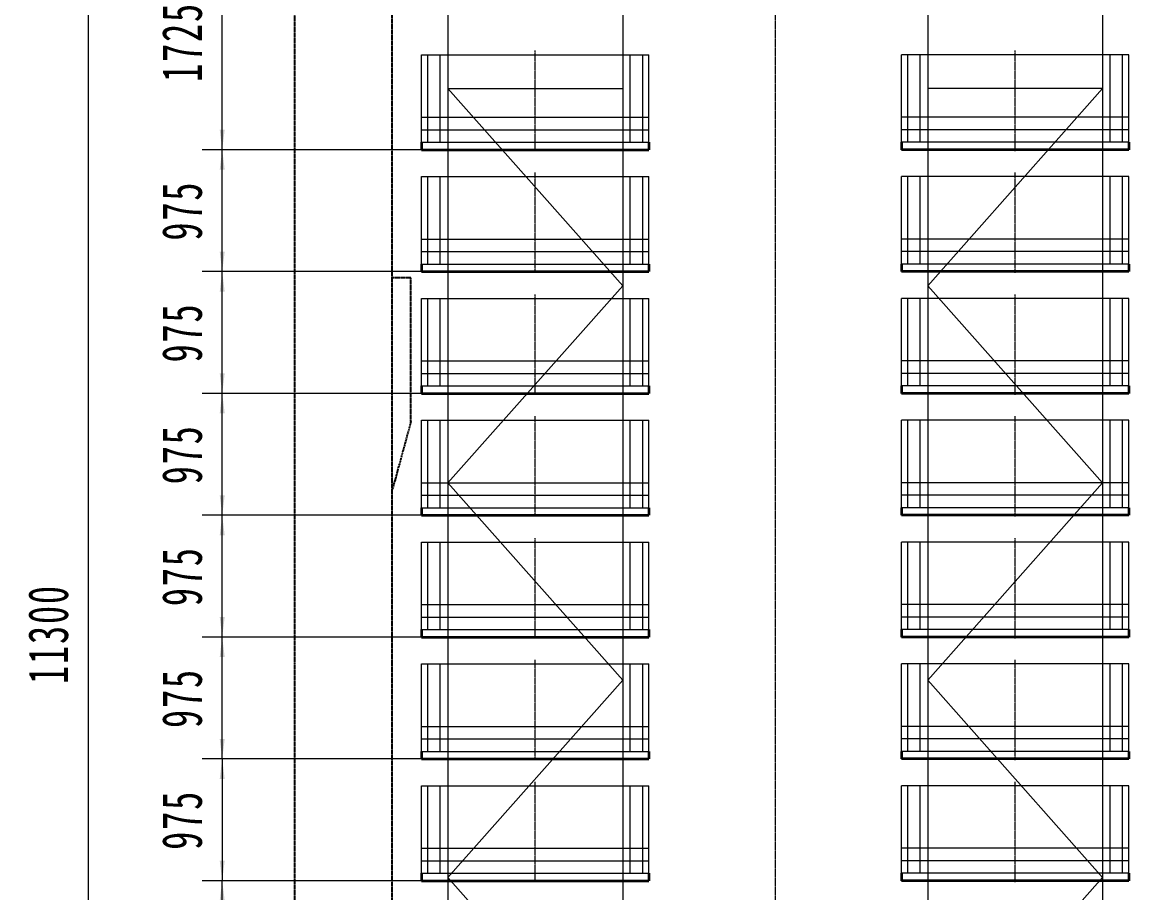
# Model space of a CAD drawing. Header units: millimetres. Extents: x -67280 to 67280, y -47520 to 47520.
# Drawn here: x 29550 to 38406, y 32143 to 39110 of the extents above; entities that cross this region are included whole.
import ezdxf

# ---------------------------------------------------------------- set-up
doc = ezdxf.new("R2010")
doc.units = ezdxf.units.MM
doc.linetypes.add('双点画线', pattern=[22, 12, -2, 2, -2, 2, -2])
doc.linetypes.add('点画线', pattern=[18, 12, -2, 2, -2])
doc.layers.get('0').update_dxf_attribs({"lineweight": 35})
for name, color, linetype, lineweight in [('7', 30, '双点画线', 18), ('ACADCAXA细实线层', 3, 'Continuous', 18), ('EB0', 7, 'Continuous', 35), ('中心线层', 1, '点画线', 18), ('尺寸线层', 4, 'Continuous', 18)]:
    doc.layers.add(name, color=color, linetype=linetype, lineweight=lineweight)
doc.styles.add('标准', font='', dxfattribs={"width": 0.667})
doc.styles.get('标准').set_extended_font_data('宋体')
doc.dimstyles.new('标准', dxfattribs={"dimscale": 160, "dimtxt": 2, "dimasz": 1, "dimexe": 1, "dimexo": 0, "dimgap": 1, "dimtad": 1, "dimdec": 1, "dimdsep": 46, "dimtxsty": '标准', "dimblk": '_CAXARROW', "dimcen": 0, "dimdle": 2, "dimaunit": 1, "dimadec": 0, "dimazin": 2, "dimtfac": 0.707107, "dimtdec": 3, "dimtmove": 0, "dimatfit": 3, "dimfxl": 0, "dimfrac": 2, "dimtolj": 1, "dimarcsym": 0})

# ---------------------------------------------------------------- blocks, each defined once
blk = doc.blocks.new('*X495')
at = {"layer": '7', "linetype": '双点画线', "lineweight": 25}
for p, q in [((-25480, 0), (-25480, 11600)), ((-24700, 200), (-24700, 11600)), ((-24550, 8700), (-24700, 8700)), ((-24550, 7550), (-24550, 8700)), ((-24550, 7550), (-24700, 7000))]:
    blk.add_line(p, q, dxfattribs=at)
blk = doc.blocks.new('*X1127')
at = {"layer": 'ACADCAXA细实线层', "color": 2, "linetype": 'Continuous', "lineweight": 18}
for p, q in [((-910, 0), (-910, 700)), ((-910, 700), (910, 700)), ((910, 0), (910, 700)), ((-910, 200), (910, 200)), ((-910, 100), (910, 100)), ((-910, 0), (910, 0))]:
    blk.add_line(p, q, dxfattribs=at)
at = {"layer": 'ACADCAXA细实线层', "color": 4, "linetype": 'Continuous', "lineweight": 18}
for p, q in [((-860, 0), (-860, 700)), ((860, 0), (860, 700))]:
    blk.add_line(p, q, dxfattribs=at)
at = {"layer": 'ACADCAXA细实线层', "color": 5, "linetype": 'Continuous', "lineweight": 18}
for p, q in [((-760, 0), (-760, 700)), ((760, 0), (760, 700))]:
    blk.add_line(p, q, dxfattribs=at)
at = {"layer": 'EB0'}
for p, q in [((910, 0), (910, -60)), ((-910, 0), (-910, -60)), ((-910, -60), (910, -60))]:
    blk.add_line(p, q, dxfattribs=at)
at = {"layer": '中心线层'}
blk.add_line((0, -70.7), (0, 733), dxfattribs=at)
blk = doc.blocks.new('*X1128')
at = {"layer": 'ACADCAXA细实线层', "color": 2, "linetype": 'Continuous', "lineweight": 18}
for p, q in [((-910, 0), (-910, 700)), ((-910, 700), (910, 700)), ((910, 0), (910, 700)), ((-910, 200), (910, 200)), ((-910, 100), (910, 100)), ((-910, 0), (910, 0))]:
    blk.add_line(p, q, dxfattribs=at)
at = {"layer": 'ACADCAXA细实线层', "color": 4, "linetype": 'Continuous', "lineweight": 18}
for p, q in [((-860, 0), (-860, 700)), ((860, 0), (860, 700))]:
    blk.add_line(p, q, dxfattribs=at)
at = {"layer": 'ACADCAXA细实线层', "color": 5, "linetype": 'Continuous', "lineweight": 18}
for p, q in [((-760, 0), (-760, 700)), ((760, 0), (760, 700))]:
    blk.add_line(p, q, dxfattribs=at)
at = {"layer": 'EB0'}
for p, q in [((910, 0), (910, -60)), ((-910, 0), (-910, -60)), ((-910, -60), (910, -60))]:
    blk.add_line(p, q, dxfattribs=at)
at = {"layer": '中心线层'}
blk.add_line((0, -70.7), (0, 733), dxfattribs=at)
blk = doc.blocks.new('*X1129')
at = {"layer": 'ACADCAXA细实线层', "color": 2, "linetype": 'Continuous', "lineweight": 18}
for p, q in [((-910, 0), (-910, 700)), ((-910, 700), (910, 700)), ((910, 0), (910, 700)), ((-910, 200), (910, 200)), ((-910, 100), (910, 100)), ((-910, 0), (910, 0))]:
    blk.add_line(p, q, dxfattribs=at)
at = {"layer": 'ACADCAXA细实线层', "color": 4, "linetype": 'Continuous', "lineweight": 18}
for p, q in [((-860, 0), (-860, 700)), ((860, 0), (860, 700))]:
    blk.add_line(p, q, dxfattribs=at)
at = {"layer": 'ACADCAXA细实线层', "color": 5, "linetype": 'Continuous', "lineweight": 18}
for p, q in [((-760, 0), (-760, 700)), ((760, 0), (760, 700))]:
    blk.add_line(p, q, dxfattribs=at)
at = {"layer": 'EB0'}
for p, q in [((910, 0), (910, -60)), ((-910, 0), (-910, -60)), ((-910, -60), (910, -60))]:
    blk.add_line(p, q, dxfattribs=at)
at = {"layer": '中心线层'}
blk.add_line((0, -70.7), (0, 733), dxfattribs=at)
blk = doc.blocks.new('*X1130')
at = {"layer": 'ACADCAXA细实线层', "color": 2, "linetype": 'Continuous', "lineweight": 18}
for p, q in [((-910, 0), (-910, 700)), ((-910, 700), (910, 700)), ((910, 0), (910, 700)), ((-910, 200), (910, 200)), ((-910, 100), (910, 100)), ((-910, 0), (910, 0))]:
    blk.add_line(p, q, dxfattribs=at)
at = {"layer": 'ACADCAXA细实线层', "color": 4, "linetype": 'Continuous', "lineweight": 18}
for p, q in [((-860, 0), (-860, 700)), ((860, 0), (860, 700))]:
    blk.add_line(p, q, dxfattribs=at)
at = {"layer": 'ACADCAXA细实线层', "color": 5, "linetype": 'Continuous', "lineweight": 18}
for p, q in [((-760, 0), (-760, 700)), ((760, 0), (760, 700))]:
    blk.add_line(p, q, dxfattribs=at)
at = {"layer": 'EB0'}
for p, q in [((910, 0), (910, -60)), ((-910, 0), (-910, -60)), ((-910, -60), (910, -60))]:
    blk.add_line(p, q, dxfattribs=at)
at = {"layer": '中心线层'}
blk.add_line((0, -70.7), (0, 733), dxfattribs=at)
blk = doc.blocks.new('*X1131')
at = {"layer": 'ACADCAXA细实线层', "color": 2, "linetype": 'Continuous', "lineweight": 18}
for p, q in [((-910, 0), (-910, 700)), ((-910, 700), (910, 700)), ((910, 0), (910, 700)), ((-910, 200), (910, 200)), ((-910, 100), (910, 100)), ((-910, 0), (910, 0))]:
    blk.add_line(p, q, dxfattribs=at)
at = {"layer": 'ACADCAXA细实线层', "color": 4, "linetype": 'Continuous', "lineweight": 18}
for p, q in [((-860, 0), (-860, 700)), ((860, 0), (860, 700))]:
    blk.add_line(p, q, dxfattribs=at)
at = {"layer": 'ACADCAXA细实线层', "color": 5, "linetype": 'Continuous', "lineweight": 18}
for p, q in [((-760, 0), (-760, 700)), ((760, 0), (760, 700))]:
    blk.add_line(p, q, dxfattribs=at)
at = {"layer": 'EB0'}
for p, q in [((910, 0), (910, -60)), ((-910, 0), (-910, -60)), ((-910, -60), (910, -60))]:
    blk.add_line(p, q, dxfattribs=at)
at = {"layer": '中心线层'}
blk.add_line((0, -70.7), (0, 733), dxfattribs=at)
blk = doc.blocks.new('*X1132')
at = {"layer": 'ACADCAXA细实线层', "color": 2, "linetype": 'Continuous', "lineweight": 18}
for p, q in [((-910, 0), (-910, 700)), ((-910, 700), (910, 700)), ((910, 0), (910, 700)), ((-910, 200), (910, 200)), ((-910, 100), (910, 100)), ((-910, 0), (910, 0))]:
    blk.add_line(p, q, dxfattribs=at)
at = {"layer": 'ACADCAXA细实线层', "color": 4, "linetype": 'Continuous', "lineweight": 18}
for p, q in [((-860, 0), (-860, 700)), ((860, 0), (860, 700))]:
    blk.add_line(p, q, dxfattribs=at)
at = {"layer": 'ACADCAXA细实线层', "color": 5, "linetype": 'Continuous', "lineweight": 18}
for p, q in [((-760, 0), (-760, 700)), ((760, 0), (760, 700))]:
    blk.add_line(p, q, dxfattribs=at)
at = {"layer": 'EB0'}
for p, q in [((910, 0), (910, -60)), ((-910, 0), (-910, -60)), ((-910, -60), (910, -60))]:
    blk.add_line(p, q, dxfattribs=at)
at = {"layer": '中心线层'}
blk.add_line((0, -70.7), (0, 733), dxfattribs=at)
blk = doc.blocks.new('*X1133')
at = {"layer": 'ACADCAXA细实线层', "color": 2, "linetype": 'Continuous', "lineweight": 18}
for p, q in [((-910, 0), (-910, 700)), ((-910, 700), (910, 700)), ((910, 0), (910, 700)), ((-910, 200), (910, 200)), ((-910, 100), (910, 100)), ((-910, 0), (910, 0))]:
    blk.add_line(p, q, dxfattribs=at)
at = {"layer": 'ACADCAXA细实线层', "color": 4, "linetype": 'Continuous', "lineweight": 18}
for p, q in [((-860, 0), (-860, 700)), ((860, 0), (860, 700))]:
    blk.add_line(p, q, dxfattribs=at)
at = {"layer": 'ACADCAXA细实线层', "color": 5, "linetype": 'Continuous', "lineweight": 18}
for p, q in [((-760, 0), (-760, 700)), ((760, 0), (760, 700))]:
    blk.add_line(p, q, dxfattribs=at)
at = {"layer": 'EB0'}
for p, q in [((910, 0), (910, -60)), ((-910, 0), (-910, -60)), ((-910, -60), (910, -60))]:
    blk.add_line(p, q, dxfattribs=at)
at = {"layer": '中心线层'}
blk.add_line((0, -70.7), (0, 733), dxfattribs=at)
blk = doc.blocks.new('*X1137')
at = {"layer": 'ACADCAXA细实线层', "color": 2, "linetype": 'Continuous', "lineweight": 18}
for p, q in [((910, 700), (-910, 700)), ((-910, 0), (-910, 700)), ((910, 0), (910, 700)), ((910, 200), (-910, 200)), ((910, 100), (-910, 100)), ((910, 0), (-910, 0))]:
    blk.add_line(p, q, dxfattribs=at)
at = {"layer": 'ACADCAXA细实线层', "color": 4, "linetype": 'Continuous', "lineweight": 18}
for p, q in [((-860, 0), (-860, 700)), ((860, 0), (860, 700))]:
    blk.add_line(p, q, dxfattribs=at)
at = {"layer": 'ACADCAXA细实线层', "color": 5, "linetype": 'Continuous', "lineweight": 18}
for p, q in [((-760, 0), (-760, 700)), ((760, 0), (760, 700))]:
    blk.add_line(p, q, dxfattribs=at)
at = {"layer": 'EB0'}
for p, q in [((-910, 0), (-910, -60)), ((910, -60), (-910, -60)), ((910, 0), (910, -60))]:
    blk.add_line(p, q, dxfattribs=at)
at = {"layer": '中心线层'}
blk.add_line((0, -70.7), (0, 733), dxfattribs=at)
blk = doc.blocks.new('*X1138')
at = {"layer": 'ACADCAXA细实线层', "color": 2, "linetype": 'Continuous', "lineweight": 18}
for p, q in [((910, 700), (-910, 700)), ((-910, 0), (-910, 700)), ((910, 0), (910, 700)), ((910, 200), (-910, 200)), ((910, 100), (-910, 100)), ((910, 0), (-910, 0))]:
    blk.add_line(p, q, dxfattribs=at)
at = {"layer": 'ACADCAXA细实线层', "color": 4, "linetype": 'Continuous', "lineweight": 18}
for p, q in [((-860, 0), (-860, 700)), ((860, 0), (860, 700))]:
    blk.add_line(p, q, dxfattribs=at)
at = {"layer": 'ACADCAXA细实线层', "color": 5, "linetype": 'Continuous', "lineweight": 18}
for p, q in [((-760, 0), (-760, 700)), ((760, 0), (760, 700))]:
    blk.add_line(p, q, dxfattribs=at)
at = {"layer": 'EB0'}
for p, q in [((-910, 0), (-910, -60)), ((910, -60), (-910, -60)), ((910, 0), (910, -60))]:
    blk.add_line(p, q, dxfattribs=at)
at = {"layer": '中心线层'}
blk.add_line((0, -70.7), (0, 733), dxfattribs=at)
blk = doc.blocks.new('*X1139')
at = {"layer": 'ACADCAXA细实线层', "color": 2, "linetype": 'Continuous', "lineweight": 18}
for p, q in [((910, 700), (-910, 700)), ((-910, 0), (-910, 700)), ((910, 0), (910, 700)), ((910, 200), (-910, 200)), ((910, 100), (-910, 100)), ((910, 0), (-910, 0))]:
    blk.add_line(p, q, dxfattribs=at)
at = {"layer": 'ACADCAXA细实线层', "color": 4, "linetype": 'Continuous', "lineweight": 18}
for p, q in [((-860, 0), (-860, 700)), ((860, 0), (860, 700))]:
    blk.add_line(p, q, dxfattribs=at)
at = {"layer": 'ACADCAXA细实线层', "color": 5, "linetype": 'Continuous', "lineweight": 18}
for p, q in [((-760, 0), (-760, 700)), ((760, 0), (760, 700))]:
    blk.add_line(p, q, dxfattribs=at)
at = {"layer": 'EB0'}
for p, q in [((-910, 0), (-910, -60)), ((910, -60), (-910, -60)), ((910, 0), (910, -60))]:
    blk.add_line(p, q, dxfattribs=at)
at = {"layer": '中心线层'}
blk.add_line((0, -70.7), (0, 733), dxfattribs=at)
blk = doc.blocks.new('*X1140')
at = {"layer": 'ACADCAXA细实线层', "color": 2, "linetype": 'Continuous', "lineweight": 18}
for p, q in [((910, 700), (-910, 700)), ((-910, 0), (-910, 700)), ((910, 0), (910, 700)), ((910, 200), (-910, 200)), ((910, 100), (-910, 100)), ((910, 0), (-910, 0))]:
    blk.add_line(p, q, dxfattribs=at)
at = {"layer": 'ACADCAXA细实线层', "color": 4, "linetype": 'Continuous', "lineweight": 18}
for p, q in [((-860, 0), (-860, 700)), ((860, 0), (860, 700))]:
    blk.add_line(p, q, dxfattribs=at)
at = {"layer": 'ACADCAXA细实线层', "color": 5, "linetype": 'Continuous', "lineweight": 18}
for p, q in [((-760, 0), (-760, 700)), ((760, 0), (760, 700))]:
    blk.add_line(p, q, dxfattribs=at)
at = {"layer": 'EB0'}
for p, q in [((-910, 0), (-910, -60)), ((910, -60), (-910, -60)), ((910, 0), (910, -60))]:
    blk.add_line(p, q, dxfattribs=at)
at = {"layer": '中心线层'}
blk.add_line((0, -70.7), (0, 733), dxfattribs=at)
blk = doc.blocks.new('*X1141')
at = {"layer": 'ACADCAXA细实线层', "color": 2, "linetype": 'Continuous', "lineweight": 18}
for p, q in [((910, 700), (-910, 700)), ((-910, 0), (-910, 700)), ((910, 0), (910, 700)), ((910, 200), (-910, 200)), ((910, 100), (-910, 100)), ((910, 0), (-910, 0))]:
    blk.add_line(p, q, dxfattribs=at)
at = {"layer": 'ACADCAXA细实线层', "color": 4, "linetype": 'Continuous', "lineweight": 18}
for p, q in [((-860, 0), (-860, 700)), ((860, 0), (860, 700))]:
    blk.add_line(p, q, dxfattribs=at)
at = {"layer": 'ACADCAXA细实线层', "color": 5, "linetype": 'Continuous', "lineweight": 18}
for p, q in [((-760, 0), (-760, 700)), ((760, 0), (760, 700))]:
    blk.add_line(p, q, dxfattribs=at)
at = {"layer": 'EB0'}
for p, q in [((-910, 0), (-910, -60)), ((910, -60), (-910, -60)), ((910, 0), (910, -60))]:
    blk.add_line(p, q, dxfattribs=at)
at = {"layer": '中心线层'}
blk.add_line((0, -70.7), (0, 733), dxfattribs=at)
blk = doc.blocks.new('*X1142')
at = {"layer": 'ACADCAXA细实线层', "color": 2, "linetype": 'Continuous', "lineweight": 18}
for p, q in [((910, 700), (-910, 700)), ((-910, 0), (-910, 700)), ((910, 0), (910, 700)), ((910, 200), (-910, 200)), ((910, 100), (-910, 100)), ((910, 0), (-910, 0))]:
    blk.add_line(p, q, dxfattribs=at)
at = {"layer": 'ACADCAXA细实线层', "color": 4, "linetype": 'Continuous', "lineweight": 18}
for p, q in [((-860, 0), (-860, 700)), ((860, 0), (860, 700))]:
    blk.add_line(p, q, dxfattribs=at)
at = {"layer": 'ACADCAXA细实线层', "color": 5, "linetype": 'Continuous', "lineweight": 18}
for p, q in [((-760, 0), (-760, 700)), ((760, 0), (760, 700))]:
    blk.add_line(p, q, dxfattribs=at)
at = {"layer": 'EB0'}
for p, q in [((-910, 0), (-910, -60)), ((910, -60), (-910, -60)), ((910, 0), (910, -60))]:
    blk.add_line(p, q, dxfattribs=at)
at = {"layer": '中心线层'}
blk.add_line((0, -70.7), (0, 733), dxfattribs=at)
blk = doc.blocks.new('*X1143')
at = {"layer": 'ACADCAXA细实线层', "color": 2, "linetype": 'Continuous', "lineweight": 18}
for p, q in [((910, 700), (-910, 700)), ((-910, 0), (-910, 700)), ((910, 0), (910, 700)), ((910, 200), (-910, 200)), ((910, 100), (-910, 100)), ((910, 0), (-910, 0))]:
    blk.add_line(p, q, dxfattribs=at)
at = {"layer": 'ACADCAXA细实线层', "color": 4, "linetype": 'Continuous', "lineweight": 18}
for p, q in [((-860, 0), (-860, 700)), ((860, 0), (860, 700))]:
    blk.add_line(p, q, dxfattribs=at)
at = {"layer": 'ACADCAXA细实线层', "color": 5, "linetype": 'Continuous', "lineweight": 18}
for p, q in [((-760, 0), (-760, 700)), ((760, 0), (760, 700))]:
    blk.add_line(p, q, dxfattribs=at)
at = {"layer": 'EB0'}
for p, q in [((-910, 0), (-910, -60)), ((910, -60), (-910, -60)), ((910, 0), (910, -60))]:
    blk.add_line(p, q, dxfattribs=at)
at = {"layer": '中心线层'}
blk.add_line((0, -70.7), (0, 733), dxfattribs=at)
blk = doc.blocks.new('*X1194')
at = {"layer": '尺寸线层', "linetype": 'Continuous', "lineweight": 18}
for points in [[(31150.7, 32239.1), (31130.7, 32079.1), (31170.7, 32079.1)], [(31150.7, 31264.1), (31130.7, 31424.1), (31170.7, 31424.1)]]:
    blk.add_hatch(color=0, dxfattribs=at).paths.add_polyline_path(points, flags=0)
at = {"layer": '尺寸线层', "color": 0}
for p, q in [((32745.9, 32239.1), (30990.7, 32239.1)), ((32745.9, 31264.1), (30990.7, 31264.1))]:
    blk.add_line(p, q, dxfattribs=at)
at = {"layer": '尺寸线层', "color": 0, "linetype": 'Continuous', "lineweight": 18}
blk.add_line((31150.7, 31264.1), (31150.7, 32239.1), dxfattribs=at)
at = {"layer": '尺寸线层', "color": 0, "insert": (30830.7, 31751.6), "char_height": 320, "width": 907.357, "attachment_point": 5, "rotation": 90, "line_spacing_factor": 1.15057, "style": '标准'}
blk.add_mtext('\\T1.1;975', dxfattribs=at)
blk = doc.blocks.new('_CAXARROW')
blk.add_hatch(color=0).paths.add_polyline_path([(0, 0), (-1, 0.125), (-1, -0.125)], flags=0)
blk = doc.blocks.new('*X1195')
at = {"layer": '尺寸线层', "linetype": 'Continuous', "lineweight": 18}
for points in [[(31150.7, 33214.1), (31170.7, 33054.1), (31130.7, 33054.1)], [(31150.7, 32239.1), (31170.7, 32399.1), (31130.7, 32399.1)]]:
    blk.add_hatch(color=0, dxfattribs=at).paths.add_polyline_path(points, flags=0)
at = {"layer": '尺寸线层', "color": 0}
for p, q in [((32745.9, 33214.1), (30990.7, 33214.1)), ((32745.9, 32239.1), (30990.7, 32239.1))]:
    blk.add_line(p, q, dxfattribs=at)
at = {"layer": '尺寸线层', "color": 0, "linetype": 'Continuous', "lineweight": 18}
blk.add_line((31150.7, 33214.1), (31150.7, 32239.1), dxfattribs=at)
at = {"layer": '尺寸线层', "color": 0, "insert": (30830.7, 32726.6), "char_height": 320, "width": 907.357, "attachment_point": 5, "rotation": 90, "line_spacing_factor": 1.15057, "style": '标准'}
blk.add_mtext('\\T1.1;975', dxfattribs=at)
blk = doc.blocks.new('*X1196')
at = {"layer": '尺寸线层', "linetype": 'Continuous', "lineweight": 18}
for points in [[(31150.7, 34189.1), (31130.7, 34029.1), (31170.7, 34029.1)], [(31150.7, 33214.1), (31130.7, 33374.1), (31170.7, 33374.1)]]:
    blk.add_hatch(color=0, dxfattribs=at).paths.add_polyline_path(points, flags=0)
at = {"layer": '尺寸线层', "color": 0}
for p, q in [((32745.9, 34189.1), (30990.7, 34189.1)), ((32745.9, 33214.1), (30990.7, 33214.1))]:
    blk.add_line(p, q, dxfattribs=at)
at = {"layer": '尺寸线层', "color": 0, "linetype": 'Continuous', "lineweight": 18}
blk.add_line((31150.7, 33214.1), (31150.7, 34189.1), dxfattribs=at)
at = {"layer": '尺寸线层', "color": 0, "insert": (30830.7, 33701.6), "char_height": 320, "width": 907.357, "attachment_point": 5, "rotation": 90, "line_spacing_factor": 1.15057, "style": '标准'}
blk.add_mtext('\\T1.1;975', dxfattribs=at)
blk = doc.blocks.new('*X1197')
at = {"layer": '尺寸线层', "linetype": 'Continuous', "lineweight": 18}
for points in [[(31150.7, 35164.1), (31130.7, 35004.1), (31170.7, 35004.1)], [(31150.7, 34189.1), (31130.7, 34349.1), (31170.7, 34349.1)]]:
    blk.add_hatch(color=0, dxfattribs=at).paths.add_polyline_path(points, flags=0)
at = {"layer": '尺寸线层', "color": 0}
for p, q in [((32745.9, 35164.1), (30990.7, 35164.1)), ((32745.9, 34189.1), (30990.7, 34189.1))]:
    blk.add_line(p, q, dxfattribs=at)
at = {"layer": '尺寸线层', "color": 0, "linetype": 'Continuous', "lineweight": 18}
blk.add_line((31150.7, 34189.1), (31150.7, 35164.1), dxfattribs=at)
at = {"layer": '尺寸线层', "color": 0, "insert": (30830.7, 34676.6), "char_height": 320, "width": 907.357, "attachment_point": 5, "rotation": 90, "line_spacing_factor": 1.15057, "style": '标准'}
blk.add_mtext('\\T1.1;975', dxfattribs=at)
blk = doc.blocks.new('*X1198')
at = {"layer": '尺寸线层', "linetype": 'Continuous', "lineweight": 18}
for points in [[(31150.7, 36139.1), (31130.7, 35979.1), (31170.7, 35979.1)], [(31150.7, 35164.1), (31130.7, 35324.1), (31170.7, 35324.1)]]:
    blk.add_hatch(color=0, dxfattribs=at).paths.add_polyline_path(points, flags=0)
at = {"layer": '尺寸线层', "color": 0}
for p, q in [((32745.9, 36139.1), (30990.7, 36139.1)), ((32745.9, 35164.1), (30990.7, 35164.1))]:
    blk.add_line(p, q, dxfattribs=at)
at = {"layer": '尺寸线层', "color": 0, "linetype": 'Continuous', "lineweight": 18}
blk.add_line((31150.7, 35164.1), (31150.7, 36139.1), dxfattribs=at)
at = {"layer": '尺寸线层', "color": 0, "insert": (30830.7, 35651.6), "char_height": 320, "width": 907.357, "attachment_point": 5, "rotation": 90, "line_spacing_factor": 1.15057, "style": '标准'}
blk.add_mtext('\\T1.1;975', dxfattribs=at)
blk = doc.blocks.new('*X1199')
at = {"layer": '尺寸线层', "linetype": 'Continuous', "lineweight": 18}
for points in [[(31150.7, 37114.1), (31130.7, 36954.1), (31170.7, 36954.1)], [(31150.7, 36139.1), (31130.7, 36299.1), (31170.7, 36299.1)]]:
    blk.add_hatch(color=0, dxfattribs=at).paths.add_polyline_path(points, flags=0)
at = {"layer": '尺寸线层', "color": 0}
for p, q in [((32745.9, 37114.1), (30990.7, 37114.1)), ((32745.9, 36139.1), (30990.7, 36139.1))]:
    blk.add_line(p, q, dxfattribs=at)
at = {"layer": '尺寸线层', "color": 0, "linetype": 'Continuous', "lineweight": 18}
blk.add_line((31150.7, 36139.1), (31150.7, 37114.1), dxfattribs=at)
at = {"layer": '尺寸线层', "color": 0, "insert": (30830.7, 36626.6), "char_height": 320, "width": 907.357, "attachment_point": 5, "rotation": 90, "line_spacing_factor": 1.15057, "style": '标准'}
blk.add_mtext('\\T1.1;975', dxfattribs=at)
blk = doc.blocks.new('*X1200')
at = {"layer": '尺寸线层', "linetype": 'Continuous', "lineweight": 18}
for points in [[(31150.7, 38089.1), (31130.7, 37929.1), (31170.7, 37929.1)], [(31150.7, 37114.1), (31130.7, 37274.1), (31170.7, 37274.1)]]:
    blk.add_hatch(color=0, dxfattribs=at).paths.add_polyline_path(points, flags=0)
at = {"layer": '尺寸线层', "color": 0}
for p, q in [((32745.9, 38089.1), (30990.7, 38089.1)), ((32745.9, 37114.1), (30990.7, 37114.1))]:
    blk.add_line(p, q, dxfattribs=at)
at = {"layer": '尺寸线层', "color": 0, "linetype": 'Continuous', "lineweight": 18}
blk.add_line((31150.7, 37114.1), (31150.7, 38089.1), dxfattribs=at)
at = {"layer": '尺寸线层', "color": 0, "insert": (30830.7, 37601.6), "char_height": 320, "width": 907.357, "attachment_point": 5, "rotation": 90, "line_spacing_factor": 1.15057, "style": '标准'}
blk.add_mtext('\\T1.1;975', dxfattribs=at)
blk = doc.blocks.new('*X1201')
at = {"layer": '尺寸线层', "linetype": 'Continuous', "lineweight": 18}
for points in [[(31150.7, 39814.1), (31130.7, 39654.1), (31170.7, 39654.1)], [(31150.7, 38089.1), (31130.7, 38249.1), (31170.7, 38249.1)]]:
    blk.add_hatch(color=0, dxfattribs=at).paths.add_polyline_path(points, flags=0)
at = {"layer": '尺寸线层', "color": 0}
for p, q in [((32955.9, 39814.1), (30990.7, 39814.1)), ((32745.9, 38089.1), (30990.7, 38089.1))]:
    blk.add_line(p, q, dxfattribs=at)
at = {"layer": '尺寸线层', "color": 0, "linetype": 'Continuous', "lineweight": 18}
blk.add_line((31150.7, 38089.1), (31150.7, 39814.1), dxfattribs=at)
at = {"layer": '尺寸线层', "color": 0, "insert": (30830.7, 38951.6), "char_height": 320, "width": 1198.584, "attachment_point": 5, "rotation": 90, "line_spacing_factor": 1.15057, "style": '标准'}
blk.add_mtext('\\T1.1;1725', dxfattribs=at)
blk = doc.blocks.new('*X1554')
at = {"layer": '尺寸线层', "linetype": 'Continuous', "lineweight": 18}
for points in [[(30079.7, 39864.1), (30059.7, 39704.1), (30099.7, 39704.1)], [(30079.7, 28564.1), (30059.7, 28724.1), (30099.7, 28724.1)]]:
    blk.add_hatch(color=0, dxfattribs=at).paths.add_polyline_path(points, flags=0)
at = {"layer": '尺寸线层', "color": 0}
for p, q in [((32955.9, 39864.1), (29919.7, 39864.1)), ((31730.9, 28564.1), (29919.7, 28564.1))]:
    blk.add_line(p, q, dxfattribs=at)
at = {"layer": '尺寸线层', "color": 0, "linetype": 'Continuous', "lineweight": 18}
blk.add_line((30079.7, 28564.1), (30079.7, 39864.1), dxfattribs=at)
at = {"layer": '尺寸线层', "color": 0, "insert": (29759.7, 34214.1), "char_height": 320, "width": 1539.614, "attachment_point": 5, "rotation": 90, "line_spacing_factor": 1.15057, "style": '标准'}
blk.add_mtext('\\T1.1;11300', dxfattribs=at)

msp = doc.modelspace()

# ---------------------------------------------------------------- linework, layer by layer
at = {"layer": '中心线层'}
msp.add_line((35575.944, 39717.126), (35575.944, 28358.126), dxfattribs=at)
at = {"layer": '尺寸线层'}
for p, q in [((32955.944, 39914.126), (32955.944, 28564.126)), ((34355.944, 39914.126), (34355.944, 28564.126)), ((36795.944, 39914.126), (36795.944, 28564.126)), ((38195.944, 39914.126), (38195.944, 28564.126)), ((32955.944, 38579.309), (34355.944, 38579.309)), ((32955.944, 38579.309), (34355.944, 37001.195)), ((38195.944, 38579.309), (36795.944, 38579.309)), ((38195.944, 38579.309), (36795.944, 37001.195)), ((32955.944, 35423.08), (34355.944, 37001.195)), ((38195.944, 35423.08), (36795.944, 37001.195)), ((32955.944, 35423.08), (34355.944, 33844.966)), ((38195.944, 35423.08), (36795.944, 33844.966)), ((32955.944, 32266.851), (34355.944, 33844.966)), ((38195.944, 32266.851), (36795.944, 33844.966)), ((32955.944, 32266.851), (34355.944, 30688.737)), ((38195.944, 32266.851), (36795.944, 30688.737))]:
    msp.add_line(p, q, dxfattribs=at)

# ---------------------------------------------------------------- block references
for name, p in [('*X495', (57210.944, 28364.126)), ('*X1133', (33655.944, 38149.126)), ('*X1143', (37495.944, 38149.126)), ('*X1132', (33655.944, 37174.126)), ('*X1142', (37495.944, 37174.126)), ('*X1131', (33655.944, 36199.126)), ('*X1141', (37495.944, 36199.126)), ('*X1130', (33655.944, 35224.126)), ('*X1140', (37495.944, 35224.126)), ('*X1129', (33655.944, 34249.126)), ('*X1139', (37495.944, 34249.126)), ('*X1128', (33655.944, 33274.126)), ('*X1138', (37495.944, 33274.126)), ('*X1127', (33655.944, 32299.126)), ('*X1137', (37495.944, 32299.126))]:
    msp.add_blockref(name, p, dxfattribs=at)

# ---------------------------------------------------------------- dimensions: what is measured, and where the dimension line sits
for base, p1, p2, angle, picture, middle in [((30079.667, 39864.126), (31730.944, 28564.126), (32955.944, 39864.126), 90, '*X1554', (30079.667, 34214.126)), ((31150.733, 39814.126), (32745.944, 38089.126), (32955.944, 39814.126), 90, '*X1201', (31150.733, 38951.626)), ((31150.733, 38089.126), (32745.944, 37114.126), (32745.944, 38089.126), 90, '*X1200', (31150.733, 37601.626)), ((31150.733, 37114.126), (32745.944, 36139.126), (32745.944, 37114.126), 90, '*X1199', (31150.733, 36626.626)), ((31150.733, 36139.126), (32745.944, 35164.126), (32745.944, 36139.126), 90, '*X1198', (31150.733, 35651.626)), ((31150.733, 35164.126), (32745.944, 34189.126), (32745.944, 35164.126), 90, '*X1197', (31150.733, 34676.626)), ((31150.733, 34189.126), (32745.944, 33214.126), (32745.944, 34189.126), 90, '*X1196', (31150.733, 33701.626)), ((31150.733, 32239.126), (32745.944, 33214.126), (32745.944, 32239.126), 270, '*X1195', (31150.733, 32726.626)), ((31150.733, 32239.126), (32745.944, 31264.126), (32745.944, 32239.126), 90, '*X1194', (31150.733, 31751.626))]:
    dim = msp.add_linear_dim(base=base, p1=p1, p2=p2, angle=angle, dimstyle='标准', override={"dimsah": 1, "dimtfill": 1, "dimtzin": 8}, dxfattribs=at)
    dim.commit()
    dim.dimension.update_dxf_attribs({"geometry": picture, "text_midpoint": middle})

doc.saveas('drawing.dxf')
